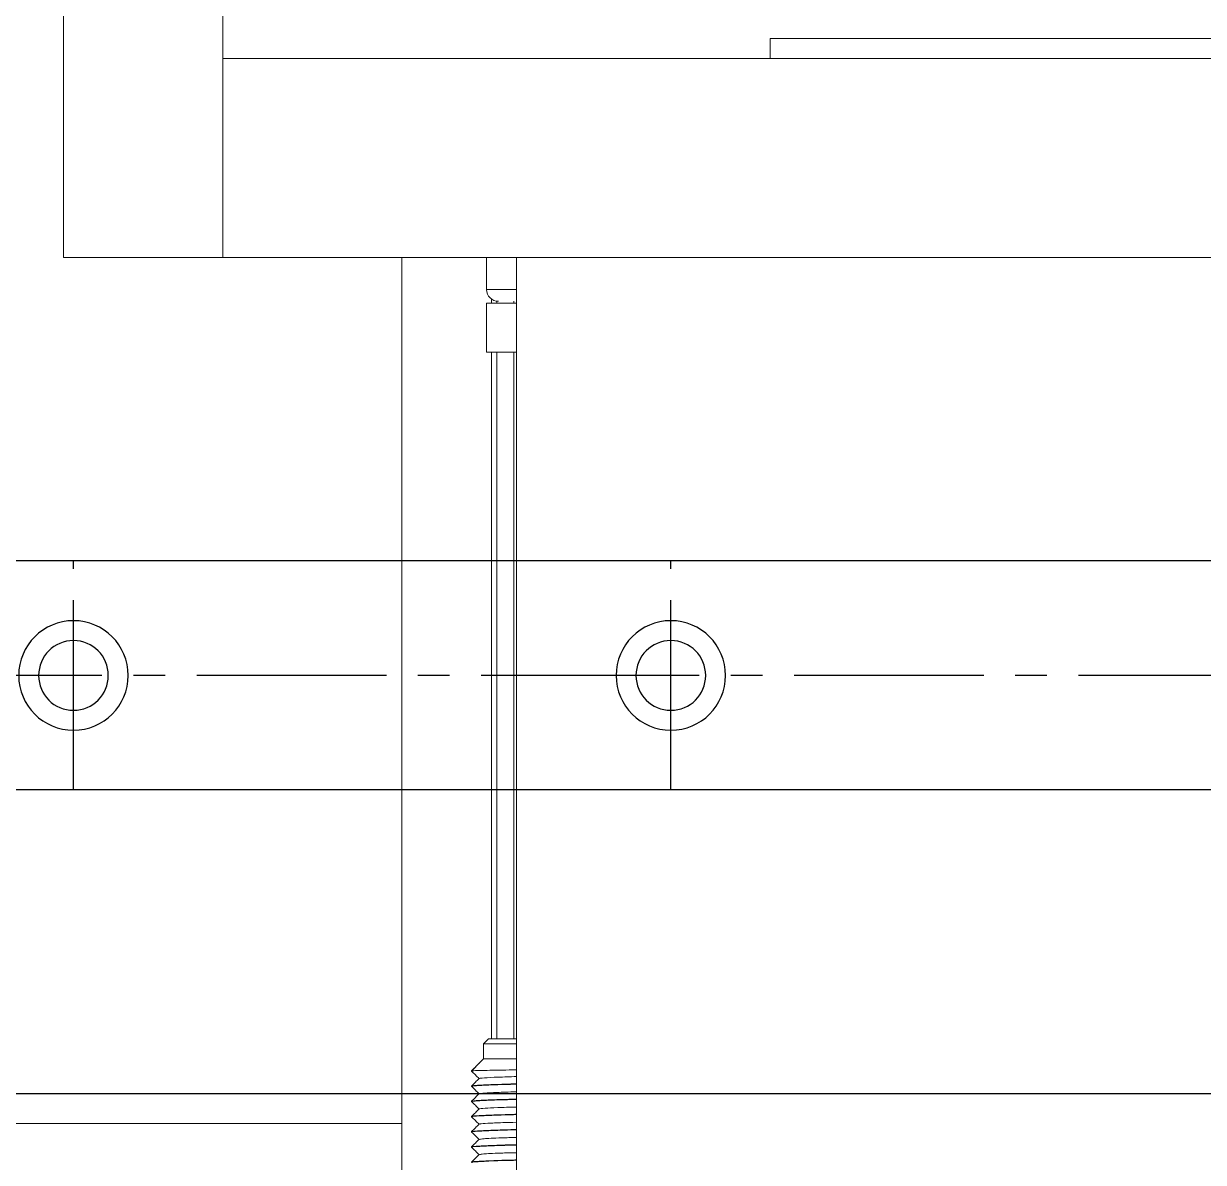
# Model space of a CAD drawing. Extents: x 500 to 100500, y -14500 to 21140.
# Drawn here: x 12683.7 to 12802.2, y -6845 to -6730.5 of the extents above; entities that cross this region are included whole.
import ezdxf

# ---------------------------------------------------------------- set-up
doc = ezdxf.new("R2010")
doc.units = 0
doc.linetypes.add('CENTER2', pattern=[28.575, 19.05, -3.175, 3.175, -3.175])
doc.linetypes.add('SLD-Solid', pattern=[0])
doc.layers.get('0').update_dxf_attribs({"linetype": 'CONTINUOUS'})
doc.layers.add('D', color=7, linetype='CONTINUOUS')
doc.layers.add('M06SMMF-001B', color=7, linetype='CONTINUOUS')
doc.layers.add('MODEL', color=7, linetype='SLD-Solid', lineweight=15)

# ---------------------------------------------------------------- blocks, each defined once
blk = doc.blocks.new('KA$C8c2c60d8')
at = {"layer": 'M06SMMF-001B', "color": 2}
blk.add_line((0, 158, 86.7), (400, 158, 86.7), dxfattribs=at)
blk = doc.blocks.new('KA$Cc1652419')
at = {"layer": 'MODEL'}
for p, q in [((236, 182.6), (236, 207.6)), ((252, 182.6), (252, 207.6)), ((71, 204.6), (181, 204.6)), ((181, 204.6), (181, 202.6)), ((16, 202.6), (236, 202.6)), ((236, 202.6), (236, 182.6)), ((16, 182.6), (236, 182.6)), ((206.5, 68.6), (206.5, 182.6)), ((209.5, 179.4), (209.5, 182.6)), ((218, 182.6), (218, 60.6)), ((252, 182.6), (236, 182.6)), ((209.5, 179.4), (206.5, 179.4)), ((209.5, 178), (206.5, 178)), ((206.77, 178), (206.77, 178.2)), ((208.47, 178), (208.47, 178.21)), ((209, 178), (209, 178.43)), ((209.5, 173.1), (209.5, 178)), ((206.5, 173.1), (209.5, 173.1)), ((206.77, 104.1), (206.77, 173.1)), ((208.47, 104.1), (208.47, 173.1)), ((209, 104.1), (209, 173.1)), ((209.3, 104.1), (206.5, 104.1)), ((209.8, 103.6), (206.5, 103.6)), ((209.8, 103.6), (209.3, 104.1)), ((209.8, 102.1), (209.8, 103.6)), ((209.8, 102.1), (206.5, 102.1)), ((210.24, 101.66), (209.8, 102.1)), ((210.24, 101.65), (210.22, 101.64)), ((210.24, 101.65), (210.99, 100.9)), ((210.77, 100.9), (210.99, 100.9)), ((210.93, 100.89), (210.99, 100.9)), ((211, 100.86), (211, 100.89)), ((211, 99.33), (211, 99.36)), ((211, 97.8), (211, 97.83)), ((211, 96.27), (211, 96.31)), ((218, 95.6), (342.26, 95.6)), ((211, 94.74), (211, 94.78)), ((211, 93.21), (211, 93.25)), ((211, 91.69), (211, 91.72))]:
    blk.add_line(p, q, dxfattribs=at)
blk.add_arc((208.3, 179.4), 1.2, 270, 0, dxfattribs=at)
for points, knots in [([(210.77, 100.9), (210.58, 100.91), (210.21, 100.92), (209.2, 100.94), (207.99, 100.96), (206.99, 100.98), (206.5, 100.98)], [0, 0, 0, 0, 0.272561, 0.521084, 0.769607, 1, 1, 1, 1]), ([(211, 100.89), (210.87, 101.02), (210.62, 101.27), (210.38, 101.52), (210.25, 101.64)], [0, 0, 0, 0, 0.500001, 1, 1, 1, 1]), ([(210.25, 100.11), (210.38, 100.23), (210.63, 100.48), (210.87, 100.73), (211, 100.85)], [0, 0, 0, 0, 0.497278, 1, 1, 1, 1]), ([(210.96, 100.86), (210.97, 100.86), (211, 100.88), (210.86, 100.89), (210.77, 100.9)], [0, 0, 0, 0, 0.377643, 1, 1, 1, 1]), ([(210.23, 100.11), (210.24, 100.11), (210.36, 100.14), (209.77, 100.18), (208.56, 100.25), (207.14, 100.29), (206.5, 100.31)], [0, 0, 0, 0, 0.012989, 0.357416, 0.709287, 1, 1, 1, 1]), ([(206.5, 99.58), (206.55, 99.58), (207.18, 99.56), (208.16, 99.53), (209.39, 99.49), (210.28, 99.45), (210.82, 99.4), (211.05, 99.38), (210.99, 99.36), (210.99, 99.36)], [0, 0, 0, 0, 0.0162874, 0.2117598, 0.4017282, 0.5972051, 0.7871831, 0.9826712, 1, 1, 1, 1]), ([(210.96, 99.33), (210.97, 99.33), (211, 99.35), (210.69, 99.38), (210.03, 99.42), (209.02, 99.47), (207.84, 99.51), (206.9, 99.53), (206.5, 99.54)], [0, 0, 0, 0, 0.082612, 0.272856, 0.468618, 0.658863, 0.854624, 1, 1, 1, 1]), ([(211, 99.37), (210.87, 99.49), (210.62, 99.74), (210.38, 99.99), (210.25, 100.11)], [0, 0, 0, 0, 0.500001, 1, 1, 1, 1]), ([(210.24, 98.59), (210.17, 98.6), (210.02, 98.64), (208.87, 98.7), (207.65, 98.75), (206.69, 98.78), (206.5, 98.78)], [0, 0, 0, 0, 0.290873, 0.606069, 0.923835, 1, 1, 1, 1]), ([(210.25, 98.58), (210.38, 98.7), (210.63, 98.95), (210.87, 99.2), (211, 99.32)], [0, 0, 0, 0, 0.497278, 1, 1, 1, 1]), ([(211, 97.84), (210.87, 97.96), (210.62, 98.21), (210.38, 98.46), (210.25, 98.59)], [0, 0, 0, 0, 0.500001, 1, 1, 1, 1]), ([(206.5, 98.05), (206.55, 98.05), (207.18, 98.03), (208.16, 98), (209.39, 97.96), (210.28, 97.92), (210.82, 97.87), (211.05, 97.85), (210.99, 97.83), (210.99, 97.83)], [0, 0, 0, 0, 0.0162874, 0.2117598, 0.4017282, 0.5972051, 0.7871831, 0.9826712, 1, 1, 1, 1]), ([(210.96, 97.8), (210.97, 97.8), (211, 97.82), (210.69, 97.85), (210.03, 97.9), (209.02, 97.94), (207.84, 97.98), (206.9, 98), (206.5, 98.01)], [0, 0, 0, 0, 0.082612, 0.272856, 0.468618, 0.658863, 0.854624, 1, 1, 1, 1]), ([(210.19, 97.06), (210.2, 97.06), (210.28, 97.08), (209.71, 97.13), (208.52, 97.19), (207.17, 97.23), (206.5, 97.25)], [0, 0, 0, 0, 0.07056, 0.37672, 0.69236, 1, 1, 1, 1]), ([(210.25, 97.05), (210.38, 97.18), (210.63, 97.42), (210.87, 97.67), (211, 97.8)], [0, 0, 0, 0, 0.497278, 1, 1, 1, 1]), ([(206.5, 96.52), (206.55, 96.52), (207.18, 96.5), (208.16, 96.47), (209.39, 96.43), (210.28, 96.39), (210.82, 96.35), (211.05, 96.32), (210.99, 96.31), (210.99, 96.31)], [0, 0, 0, 0, 0.0162874, 0.2117598, 0.4017282, 0.5972051, 0.7871831, 0.9826712, 1, 1, 1, 1]), ([(210.96, 96.27), (210.97, 96.28), (211, 96.29), (210.69, 96.33), (210.03, 96.37), (209.02, 96.41), (207.84, 96.45), (206.9, 96.48), (206.5, 96.49)], [0, 0, 0, 0, 0.082612, 0.272856, 0.468618, 0.658863, 0.854624, 1, 1, 1, 1]), ([(211, 96.31), (210.87, 96.43), (210.62, 96.68), (210.38, 96.93), (210.25, 97.06)], [0, 0, 0, 0, 0.500001, 1, 1, 1, 1]), ([(210.25, 95.52), (210.38, 95.65), (210.63, 95.9), (210.87, 96.14), (211, 96.27)], [0, 0, 0, 0, 0.497278, 1, 1, 1, 1]), ([(210.17, 95.53), (210.17, 95.54), (210.19, 95.57), (209.43, 95.62), (208.19, 95.67), (206.98, 95.71), (206.5, 95.72)], [0, 0, 0, 0, 0.157681, 0.469864, 0.788907, 1, 1, 1, 1]), ([(206.5, 94.99), (206.55, 94.99), (207.18, 94.98), (208.16, 94.95), (209.39, 94.9), (210.28, 94.86), (210.82, 94.82), (211.05, 94.79), (210.99, 94.78), (210.99, 94.78)], [0, 0, 0, 0, 0.016287, 0.21176, 0.401728, 0.597205, 0.787183, 0.982671, 1, 1, 1, 1]), ([(210.96, 94.74), (210.97, 94.75), (211, 94.77), (210.69, 94.8), (210.03, 94.84), (209.02, 94.88), (207.84, 94.92), (206.9, 94.95), (206.5, 94.96)], [0, 0, 0, 0, 0.082612, 0.272856, 0.468618, 0.658863, 0.854624, 1, 1, 1, 1]), ([(211, 94.78), (210.87, 94.91), (210.62, 95.15), (210.38, 95.4), (210.25, 95.53)], [0, 0, 0, 0, 0.500001, 1, 1, 1, 1]), ([(210.18, 94), (210.09, 94.02), (209.9, 94.07), (208.51, 94.14), (207.01, 94.18), (206.5, 94.19)], [0, 0, 0, 0, 0.352212, 0.779093, 1, 1, 1, 1]), ([(210.25, 94), (210.38, 94.12), (210.63, 94.37), (210.87, 94.61), (211, 94.74)], [0, 0, 0, 0, 0.497278, 1, 1, 1, 1]), ([(211, 93.25), (210.87, 93.38), (210.62, 93.63), (210.38, 93.88), (210.25, 94)], [0, 0, 0, 0, 0.500001, 1, 1, 1, 1]), ([(206.5, 93.46), (206.55, 93.46), (207.18, 93.45), (208.16, 93.42), (209.39, 93.37), (210.28, 93.33), (210.82, 93.29), (211.05, 93.26), (210.99, 93.25), (210.99, 93.25)], [0, 0, 0, 0, 0.0162874, 0.2117598, 0.4017282, 0.5972051, 0.7871831, 0.9826712, 1, 1, 1, 1]), ([(210.96, 93.21), (210.97, 93.22), (211, 93.24), (210.69, 93.27), (210.03, 93.31), (209.02, 93.35), (207.84, 93.39), (206.9, 93.42), (206.5, 93.43)], [0, 0, 0, 0, 0.082612, 0.272856, 0.468618, 0.658863, 0.854624, 1, 1, 1, 1]), ([(210.16, 92.47), (210.09, 92.49), (209.93, 92.54), (208.57, 92.61), (207.04, 92.65), (206.5, 92.66)], [0, 0, 0, 0, 0.336544, 0.763179, 1, 1, 1, 1]), ([(210.25, 92.47), (210.38, 92.59), (210.63, 92.84), (210.87, 93.09), (211, 93.21)], [0, 0, 0, 0, 0.497278, 1, 1, 1, 1]), ([(211, 91.72), (210.87, 91.85), (210.62, 92.1), (210.38, 92.35), (210.25, 92.47)], [0, 0, 0, 0, 0.500001, 1, 1, 1, 1]), ([(206.5, 91.93), (206.55, 91.93), (207.18, 91.92), (208.16, 91.89), (209.39, 91.85), (210.28, 91.8), (210.82, 91.76), (211.05, 91.74), (210.99, 91.72), (210.99, 91.72)], [0, 0, 0, 0, 0.0162874, 0.2117598, 0.4017282, 0.5972051, 0.7871831, 0.9826712, 1, 1, 1, 1]), ([(210.96, 91.69), (210.97, 91.69), (211, 91.71), (210.69, 91.74), (210.03, 91.78), (209.02, 91.83), (207.84, 91.87), (206.9, 91.89), (206.5, 91.9)], [0, 0, 0, 0, 0.082612, 0.272856, 0.468618, 0.658863, 0.854624, 1, 1, 1, 1])]:
    blk.add_open_spline(points, degree=3, knots=knots, dxfattribs=at)
blk = doc.blocks.new('KA$C71AE73A2')
at = {"color": 150, "linetype": 'Continuous'}
for p, q in [((0, 11.5), (59.999998, 11.5)), ((0, -11.50015), (59.999998, -11.50015))]:
    blk.add_line(p, q, dxfattribs=at)
at = {"color": 1, "linetype": 'CENTER2'}
for p, q in [((0, 11.5), (0, -11.50015)), ((59.999998, 11.5), (59.999998, -11.50015)), ((0, 0), (59.999998, 0))]:
    blk.add_line(p, q, dxfattribs=at)
at = {"color": 150, "linetype": 'Continuous'}
for centre, radius, start, end in [((0, 0), 5.5, 270, 90), ((59.999998, 0), 5.5, 90, 270), ((0, 0), 3.5, 270, 90), ((59.999998, 0), 3.5, 90, 270)]:
    blk.add_arc(centre, radius, start, end, dxfattribs=at)
blk = doc.blocks.new('KF4X')
at = {"color": 7, "linetype": 'Continuous', "rotation": 180}
for p in [(86825.38, -119640.32, 69.39), (86885.38, -119640.32, 69.39), (86945.38, -119640.32, 69.39)]:
    blk.add_blockref('KA$C71AE73A2', p, dxfattribs=at)
blk = doc.blocks.new('KSKDKFK')
at = {"layer": 'M06SMMF-001B'}
blk.add_blockref('KF4X', (-105004.29, 93106.14, -121.77), dxfattribs=at)

msp = doc.modelspace()

# ---------------------------------------------------------------- block references
at = {"layer": 'D'}
msp.add_blockref('KSKDKFK', (30867.63, 19738.15, -55.27), dxfattribs=at)
at = {"layer": 'M06SMMF-001B', "xscale": -1}
msp.add_blockref('KA$Cc1652419', (12939.71, -6936.64, -97.17), dxfattribs=at)
at = {"layer": 'M06SMMF-001B'}
msp.add_blockref('KA$C8c2c60d8', (12548.71, -6996.04, -195.05), dxfattribs=at)

doc.saveas('drawing.dxf')
